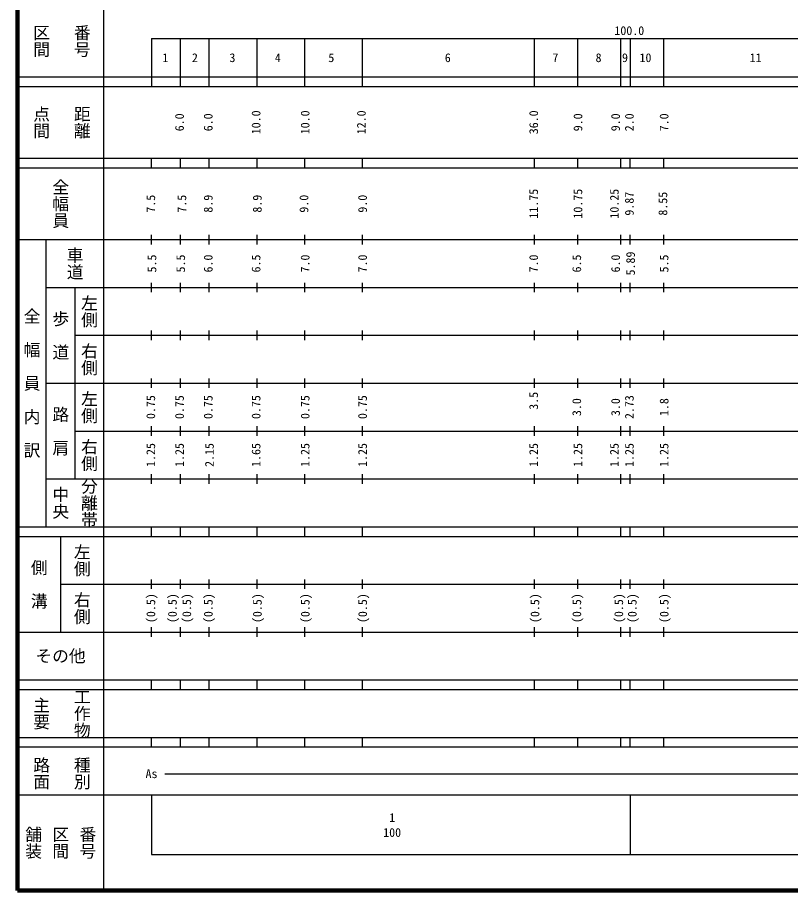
# Model space of a CAD drawing. Units: millimetres on the paper. Extents: x 40 to 680, y 20 to 380.
# Drawn here: x 40 to 201.5, y 20 to 202.4 of the extents above; entities that cross this region are included whole.
import ezdxf
from ezdxf.enums import TextEntityAlignment as Align

# ---------------------------------------------------------------- set-up
doc = ezdxf.new("R2010")
doc.units = ezdxf.units.MM
doc.layers.add('M-TTL', color=2, linetype='Continuous', lineweight=140)
doc.layers.add('M-TTL-BAND', color=7, linetype='Continuous', lineweight=25)
doc.styles.add('@ＭＳ ゴシック', font='')
doc.styles.add('ＭＳ ゴシック', font='')
doc.styles.get('@ＭＳ ゴシック').set_extended_font_data('@MS Gothic')
doc.styles.get('ＭＳ ゴシック').set_extended_font_data('MS Gothic')

msp = doc.modelspace()

# ---------------------------------------------------------------- linework, layer by layer
at = {"layer": 'M-TTL'}
for p, q in [((40, 380), (40, 20)), ((40, 20), (680, 20))]:
    msp.add_line(p, q, dxfattribs=at)
at = {"layer": 'M-TTL-BAND'}
for p, q in [((58, 370), (58, 20)), ((68, 198), (579, 198)), ((68, 198), (68, 188)), ((74, 198), (74, 188)), ((80, 198), (80, 188)), ((90, 198), (90, 188)), ((100, 198), (100, 188)), ((112, 198), (112, 188)), ((148, 198), (148, 188)), ((157, 198), (157, 188)), ((166, 198), (166, 188)), ((168, 198), (168, 188)), ((175, 198), (175, 188)), ((40, 190), (579, 190)), ((40, 188), (579, 188)), ((40, 173), (579, 173)), ((68, 171), (68, 173)), ((74, 173), (74, 171)), ((80, 173), (80, 171)), ((90, 173), (90, 171)), ((100, 173), (100, 171)), ((112, 173), (112, 171)), ((148, 173), (148, 171)), ((157, 173), (157, 171)), ((166, 173), (166, 171)), ((168, 171), (168, 173)), ((175, 173), (175, 171)), ((40, 171), (579, 171)), ((68, 155), (68, 157)), ((74, 157), (74, 155)), ((80, 157), (80, 155)), ((90, 157), (90, 155)), ((100, 157), (100, 155)), ((112, 157), (112, 155)), ((148, 157), (148, 155)), ((157, 157), (157, 155)), ((166, 157), (166, 155)), ((168, 155), (168, 157)), ((175, 157), (175, 155)), ((40, 156), (579, 156)), ((46, 96), (46, 156)), ((46, 146), (579, 146)), ((52, 146), (52, 106)), ((68, 145), (68, 147)), ((74, 147), (74, 145)), ((80, 147), (80, 145)), ((90, 147), (90, 145)), ((100, 147), (100, 145)), ((112, 147), (112, 145)), ((148, 147), (148, 145)), ((157, 147), (157, 145)), ((166, 147), (166, 145)), ((168, 145), (168, 147)), ((175, 147), (175, 145)), ((68, 135), (68, 137)), ((74, 137), (74, 135)), ((80, 137), (80, 135)), ((90, 137), (90, 135)), ((100, 137), (100, 135)), ((112, 137), (112, 135)), ((148, 137), (148, 135)), ((157, 137), (157, 135)), ((166, 137), (166, 135)), ((168, 135), (168, 137)), ((175, 137), (175, 135)), ((52, 136), (579, 136)), ((46, 126), (579, 126)), ((68, 125), (68, 127)), ((74, 127), (74, 125)), ((80, 127), (80, 125)), ((90, 127), (90, 125)), ((100, 127), (100, 125)), ((112, 127), (112, 125)), ((148, 127), (148, 125)), ((157, 127), (157, 125)), ((166, 127), (166, 125)), ((168, 125), (168, 127)), ((175, 127), (175, 125)), ((68, 115), (68, 117)), ((74, 117), (74, 115)), ((80, 117), (80, 115)), ((90, 117), (90, 115)), ((100, 117), (100, 115)), ((112, 117), (112, 115)), ((148, 117), (148, 115)), ((157, 117), (157, 115)), ((166, 117), (166, 115)), ((168, 115), (168, 117)), ((175, 117), (175, 115)), ((52, 116), (579, 116)), ((46, 106), (579, 106)), ((68, 105), (68, 107)), ((74, 107), (74, 105)), ((80, 107), (80, 105)), ((90, 107), (90, 105)), ((100, 107), (100, 105)), ((112, 107), (112, 105)), ((148, 107), (148, 105)), ((157, 107), (157, 105)), ((166, 107), (166, 105)), ((168, 105), (168, 107)), ((175, 107), (175, 105)), ((40, 96), (579, 96)), ((68, 94), (68, 96)), ((74, 96), (74, 94)), ((80, 96), (80, 94)), ((90, 96), (90, 94)), ((100, 96), (100, 94)), ((112, 96), (112, 94)), ((148, 96), (148, 94)), ((157, 96), (157, 94)), ((166, 96), (166, 94)), ((168, 94), (168, 96)), ((175, 96), (175, 94)), ((40, 94), (579, 94)), ((49, 94), (49, 74)), ((49, 84), (579, 84)), ((68, 83), (68, 85)), ((74, 85), (74, 83)), ((80, 85), (80, 83)), ((90, 85), (90, 83)), ((100, 85), (100, 83)), ((112, 85), (112, 83)), ((148, 85), (148, 83)), ((157, 85), (157, 83)), ((166, 85), (166, 83)), ((168, 83), (168, 85)), ((175, 85), (175, 83)), ((68, 73), (68, 75)), ((74, 75), (74, 73)), ((80, 75), (80, 73)), ((90, 75), (90, 73)), ((100, 75), (100, 73)), ((112, 75), (112, 73)), ((148, 75), (148, 73)), ((157, 75), (157, 73)), ((166, 75), (166, 73)), ((168, 73), (168, 75)), ((175, 75), (175, 73)), ((40, 74), (579, 74)), ((40, 64), (579, 64)), ((68, 62), (68, 64)), ((74, 64), (74, 62)), ((80, 64), (80, 62)), ((90, 64), (90, 62)), ((100, 64), (100, 62)), ((112, 64), (112, 62)), ((148, 64), (148, 62)), ((157, 64), (157, 62)), ((166, 64), (166, 62)), ((168, 62), (168, 64)), ((175, 64), (175, 62)), ((40, 62), (579, 62)), ((40, 52), (579, 52)), ((68, 50), (68, 52)), ((74, 52), (74, 50)), ((80, 52), (80, 50)), ((90, 52), (90, 50)), ((100, 52), (100, 50)), ((112, 52), (112, 50)), ((148, 52), (148, 50)), ((157, 52), (157, 50)), ((166, 52), (166, 50)), ((168, 50), (168, 52)), ((175, 52), (175, 50)), ((40, 50), (579, 50)), ((70.805, 44.406), (510.263, 44.406)), ((40, 40), (579, 40)), ((68, 40), (68, 27.5)), ((168, 40), (168, 27.5)), ((68, 27.5), (579, 27.5))]:
    msp.add_line(p, q, dxfattribs=at)

# ---------------------------------------------------------------- texts
for s, height, rotation, style, p in [('番号', 2.566, 270, '@ＭＳ ゴシック', (53.5, 197.5)), ('区間', 2.566, 270, '@ＭＳ ゴシック', (45, 197.5)), ('点間', 2.566, 270, '@ＭＳ ゴシック', (45, 180.5)), ('距離', 2.566, 270, '@ＭＳ ゴシック', (53.5, 180.5)), ('10.0', 1.833, 90, 'ＭＳ ゴシック', (89.851, 180.5)), ('10.0', 1.833, 90, 'ＭＳ ゴシック', (100.101, 180.5)), ('12.0', 1.833, 90, 'ＭＳ ゴシック', (111.851, 180.5)), ('36.0', 1.833, 90, 'ＭＳ ゴシック', (147.853, 180.5)), ('6.0', 1.833, 90, 'ＭＳ ゴシック', (73.85, 180.5)), ('6.0', 1.833, 90, 'ＭＳ ゴシック', (79.85, 180.5)), ('9.0', 1.833, 90, 'ＭＳ ゴシック', (157.103, 180.5)), ('9.0', 1.833, 90, 'ＭＳ ゴシック', (164.965, 180.5)), ('2.0', 1.833, 90, 'ＭＳ ゴシック', (167.85, 180.5)), ('7.0', 1.833, 90, 'ＭＳ ゴシック', (175.104, 180.5)), ('全幅員', 2.566, 270, '@ＭＳ ゴシック', (49, 163.5)), ('11.75', 1.833, 90, 'ＭＳ ゴシック', (147.853, 163.5)), ('10.75', 1.833, 90, 'ＭＳ ゴシック', (157.103, 163.5)), ('10.25', 1.833, 90, 'ＭＳ ゴシック', (164.715, 163.5)), ('7.5', 1.833, 90, 'ＭＳ ゴシック', (67.85, 163.5)), ('7.5', 1.833, 90, 'ＭＳ ゴシック', (74.35, 163.5)), ('8.9', 1.833, 90, 'ＭＳ ゴシック', (79.85, 163.5)), ('8.9', 1.833, 90, 'ＭＳ ゴシック', (90.101, 163.5)), ('9.0', 1.833, 90, 'ＭＳ ゴシック', (99.851, 163.5)), ('9.0', 1.833, 90, 'ＭＳ ゴシック', (112.101, 163.5)), ('9.87', 1.833, 90, 'ＭＳ ゴシック', (167.85, 163.5)), ('8.55', 1.833, 90, 'ＭＳ ゴシック', (174.854, 163.5)), ('車道', 2.566, 270, '@ＭＳ ゴシック', (52, 151)), ('5.89', 1.833, 90, 'ＭＳ ゴシック', (168.1, 151)), ('5.5', 1.833, 90, 'ＭＳ ゴシック', (68.1, 151)), ('5.5', 1.833, 90, 'ＭＳ ゴシック', (74.1, 151)), ('6.0', 1.833, 90, 'ＭＳ ゴシック', (79.85, 151)), ('6.5', 1.833, 90, 'ＭＳ ゴシック', (89.851, 151)), ('7.0', 1.833, 90, 'ＭＳ ゴシック', (100.101, 151)), ('7.0', 1.833, 90, 'ＭＳ ゴシック', (112.101, 151)), ('7.0', 1.833, 90, 'ＭＳ ゴシック', (147.853, 151)), ('6.5', 1.833, 90, 'ＭＳ ゴシック', (156.853, 151)), ('6.0', 1.833, 90, 'ＭＳ ゴシック', (164.965, 151)), ('5.5', 1.833, 90, 'ＭＳ ゴシック', (175.104, 151)), ('左側', 2.566, 270, '@ＭＳ ゴシック', (55, 141)), ('全\u3000幅\u3000員\u3000内\u3000訳', 2.566, 270, '@ＭＳ ゴシック', (43, 126)), ('歩\u3000道', 2.566, 270, '@ＭＳ ゴシック', (49, 136)), ('右側', 2.566, 270, '@ＭＳ ゴシック', (55, 131)), ('左側', 2.566, 270, '@ＭＳ ゴシック', (55, 121)), ('0.75', 1.833, 90, 'ＭＳ ゴシック', (67.85, 121)), ('0.75', 1.833, 90, 'ＭＳ ゴシック', (73.85, 121)), ('0.75', 1.833, 90, 'ＭＳ ゴシック', (79.85, 121)), ('0.75', 1.833, 90, 'ＭＳ ゴシック', (89.851, 121)), ('0.75', 1.833, 90, 'ＭＳ ゴシック', (100.101, 121)), ('0.75', 1.833, 90, 'ＭＳ ゴシック', (112.101, 121)), ('3.5', 1.833, 90, 'ＭＳ ゴシック', (147.853, 122.313)), ('3.0', 1.833, 90, 'ＭＳ ゴシック', (156.853, 121)), ('3.0', 1.833, 90, 'ＭＳ ゴシック', (164.965, 121)), ('2.73', 1.833, 90, 'ＭＳ ゴシック', (167.85, 121)), ('1.8', 1.833, 90, 'ＭＳ ゴシック', (175.104, 121)), ('路\u3000肩', 2.566, 270, '@ＭＳ ゴシック', (49, 116)), ('右側', 2.566, 270, '@ＭＳ ゴシック', (55, 111)), ('1.25', 1.833, 90, 'ＭＳ ゴシック', (67.85, 111)), ('1.25', 1.833, 90, 'ＭＳ ゴシック', (73.85, 111)), ('2.15', 1.833, 90, 'ＭＳ ゴシック', (80.1, 111)), ('1.65', 1.833, 90, 'ＭＳ ゴシック', (89.851, 111)), ('1.25', 1.833, 90, 'ＭＳ ゴシック', (100.101, 111)), ('1.25', 1.833, 90, 'ＭＳ ゴシック', (112.101, 111)), ('1.25', 1.833, 90, 'ＭＳ ゴシック', (147.853, 111)), ('1.25', 1.833, 90, 'ＭＳ ゴシック', (157.103, 111)), ('1.25', 1.833, 90, 'ＭＳ ゴシック', (164.715, 111)), ('1.25', 1.833, 90, 'ＭＳ ゴシック', (167.85, 111)), ('1.25', 1.833, 90, 'ＭＳ ゴシック', (175.104, 111)), ('分離帯', 2.566, 270, '@ＭＳ ゴシック', (55, 101)), ('中央', 2.566, 270, '@ＭＳ ゴシック', (49, 101)), ('左側', 2.566, 270, '@ＭＳ ゴシック', (53.5, 89)), ('側\u3000溝', 2.566, 270, '@ＭＳ ゴシック', (44.5, 84)), ('右側', 2.566, 270, '@ＭＳ ゴシック', (53.5, 79)), ('(0.5)', 1.833, 90, 'ＭＳ ゴシック', (67.871, 79)), ('(0.5)', 1.833, 90, 'ＭＳ ゴシック', (72.371, 79)), ('(0.5)', 1.833, 90, 'ＭＳ ゴシック', (75.371, 79)), ('(0.5)', 1.833, 90, 'ＭＳ ゴシック', (79.871, 79)), ('(0.5)', 1.833, 90, 'ＭＳ ゴシック', (90.121, 79)), ('(0.5)', 1.833, 90, 'ＭＳ ゴシック', (100.122, 79)), ('(0.5)', 1.833, 90, 'ＭＳ ゴシック', (112.122, 79)), ('(0.5)', 1.833, 90, 'ＭＳ ゴシック', (148.123, 79)), ('(0.5)', 1.833, 90, 'ＭＳ ゴシック', (156.874, 79)), ('(0.5)', 1.833, 90, 'ＭＳ ゴシック', (165.634, 79)), ('(0.5)', 1.833, 90, 'ＭＳ ゴシック', (168.454, 79)), ('(0.5)', 1.833, 90, 'ＭＳ ゴシック', (175.124, 79)), ('主要', 2.566, 270, '@ＭＳ ゴシック', (45, 57)), ('工作物', 2.566, 270, '@ＭＳ ゴシック', (53.5, 57)), ('路面', 2.566, 270, '@ＭＳ ゴシック', (45, 44.5)), ('種別', 2.566, 270, '@ＭＳ ゴシック', (53.5, 44.5)), ('舗装', 2.566, 270, '@ＭＳ ゴシック', (43.333, 30)), ('区間', 2.566, 270, '@ＭＳ ゴシック', (49, 30)), ('番号', 2.566, 270, '@ＭＳ ゴシック', (54.667, 30))]:
    msp.add_text(s, height=height, rotation=rotation, dxfattribs=dict(at, style=style)).set_placement(p, align=Align.MIDDLE_CENTER)
at = {"layer": 'M-TTL-BAND', "style": 'ＭＳ ゴシック'}
msp.add_text('100.0', height=1.833, dxfattribs=at).set_placement((167.844, 198.195), align=Align.BOTTOM_CENTER)
for s, height, p in [('1', 1.833, (70.912, 194)), ('2', 1.833, (77.079, 194)), ('3', 1.833, (84.913, 194)), ('4', 1.833, (94.413, 194)), ('5', 1.833, (105.58, 194)), ('6', 1.833, (129.915, 194)), ('7', 1.833, (152.415, 194)), ('8', 1.833, (161.416, 194)), ('9', 1.833, (166.943, 194)), ('10', 1.833, (171.224, 194)), ('11', 1.833, (194.25, 194)), ('その他', 2.566, (49, 69)), ('As', 1.833, (68.006, 44.406)), ('1', 1.833, (118.288, 35.238)), ('100', 1.833, (118.288, 32.131))]:
    msp.add_text(s, height=height, dxfattribs=at).set_placement(p, align=Align.MIDDLE_CENTER)

doc.saveas('drawing.dxf')
